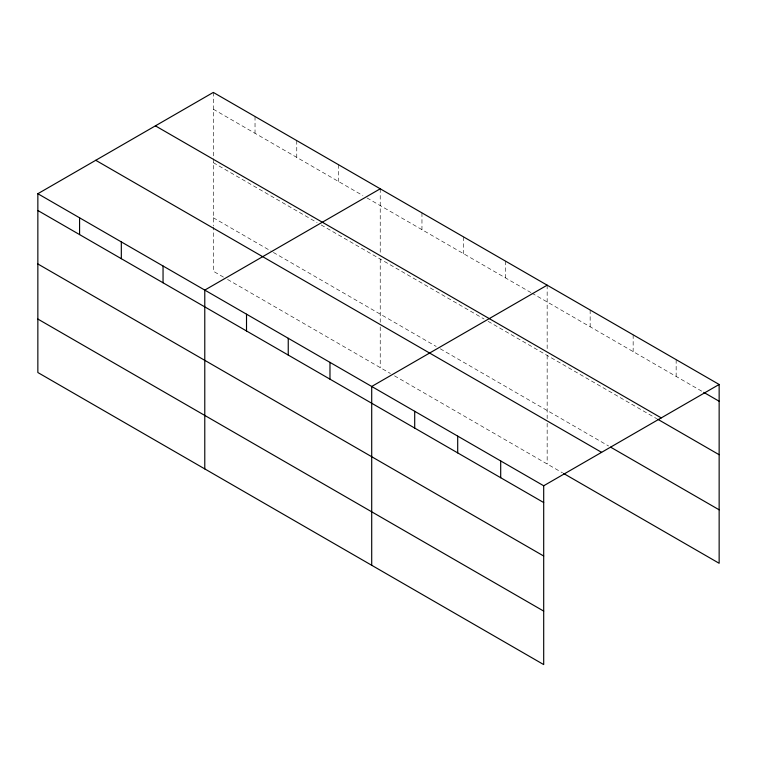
<?xml version="1.0" encoding="UTF-8"?>
<svg xmlns="http://www.w3.org/2000/svg" width="757" height="757" viewBox="0 0 757 757"><rect width="100%" height="100%" fill="white"/><g stroke="black" fill="none" stroke-linecap="round" stroke-linejoin="round"><path stroke-width="0.57" stroke-dasharray="3.79 2.84" d="M213.304 109.207L362.925 195.59M367.003 197.937L530.875 292.552M531.897 293.139L702.77 391.795M213.304 162.67L317.126 222.615M321.195 224.961L484.054 318.99M488.123 321.337L656.697 418.668M213.304 217.761L272.34 251.844M273.353 252.431L436.212 346.46M440.29 348.807L608.59 445.977M223.476 277.109L213.304 271.233L213.304 227.062M227.554 279.456L390.413 373.485M394.482 375.832L562.517 472.851M676.152 359.651L676.152 376.428M633.155 334.821L633.155 351.608M590.157 310.001L590.157 326.778M547.16 285.181L547.16 349.611M547.16 355.421L547.16 418.649M547.16 423.295L547.16 463.984M505.43 261.08L505.43 277.857M463.7 236.988L463.7 253.765M421.961 212.897L421.961 229.674M380.232 188.805L380.232 253.235M380.232 259.045L380.232 322.274M380.232 326.92L380.232 367.609M338.502 164.704L338.502 181.481M296.763 140.613L296.763 157.39M255.033 116.521L255.033 133.298M213.304 92.42L213.304 225.898"/><path stroke-width="1.14" d="M37.85 193.716L543.696 485.767L543.696 664.58L37.85 372.529L37.85 193.716L213.304 92.42L719.15 384.471L719.15 563.284L563.539 473.437M380.232 188.805L204.778 290.101L204.778 468.905M547.16 285.181L371.706 386.477L371.706 565.28M543.696 485.767L719.15 384.471M703.792 392.381L719.15 401.248M155.403 125.851L661.249 417.902M657.729 419.255L719.15 454.72M610.634 447.16L719.15 509.811M95.751 160.295L601.597 452.345M37.85 210.503L543.696 502.544M37.85 263.966L543.696 556.017M37.85 319.057L543.696 611.107M500.699 460.947L500.699 477.724M457.701 436.117L457.701 452.904M414.704 411.297L414.704 428.074M329.976 362.376L329.976 379.153M288.247 338.284L288.247 355.061M246.517 314.193L246.517 330.97M163.048 266L163.048 282.777M121.319 241.909L121.319 258.686M79.58 217.817L79.58 234.594"/></g></svg>
